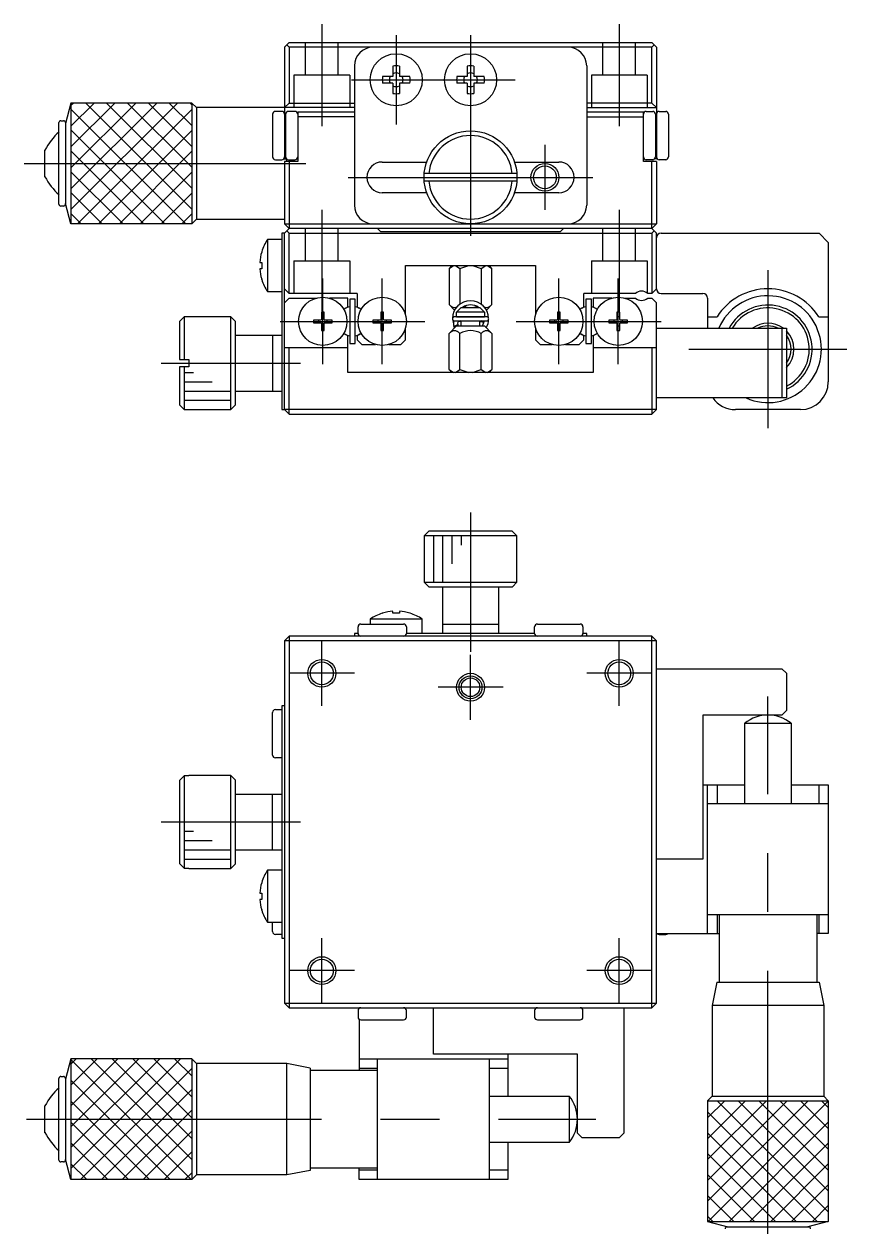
# Model space of a CAD drawing. Extents: x -2 to 285, y 0 to 196.
# Drawn here: x 47.3 to 135.8, y 66.4 to 195.8 of the extents above; entities that cross this region are included whole.
import ezdxf

# ---------------------------------------------------------------- set-up
doc = ezdxf.new("R2010")
doc.units = 0
doc.linetypes.add('CENTER', pattern=[50.8, 31.75, -6.35, 6.35, -6.35])
doc.linetypes.add('DASHED', pattern=[19.05, 12.7, -6.35])
doc.layers.get('0').update_dxf_attribs({"linetype": 'CONTINUOUS'})
doc.layers.add('CENTER', color=1, linetype='CENTER')

msp = doc.modelspace()

# ---------------------------------------------------------------- linework, layer by layer
at = {"color": 7, "linetype": 'CONTINUOUS'}
for p, q in [((75.32, 193.34), (75.82, 193.84)), ((75.32, 193.34), (75.32, 181.34)), ((75.82, 193.34), (75.57, 193.59)), ((75.82, 193.84), (114.82, 193.84)), ((114.82, 193.34), (75.82, 193.34)), ((75.82, 193.34), (75.82, 187.34)), ((114.82, 193.84), (115.32, 193.34)), ((114.82, 193.34), (115.07, 193.59)), ((114.82, 187.34), (114.82, 193.34)), ((115.32, 193.34), (115.32, 186.84)), ((82.82, 191.34), (82.82, 176.34)), ((86.97, 191.3), (86.97, 190.19)), ((87.67, 191.3), (87.67, 190.19)), ((94.97, 191.3), (94.97, 190.19)), ((95.67, 191.3), (95.67, 190.19)), ((107.82, 191.34), (107.82, 176.34)), ((86.97, 190.19), (85.86, 190.19)), ((86.97, 189.49), (85.86, 189.49)), ((86.97, 189.49), (86.97, 188.38)), ((88.78, 190.19), (87.67, 190.19)), ((88.78, 189.49), (87.67, 189.49)), ((87.67, 189.49), (87.67, 188.38)), ((94.97, 190.19), (93.86, 190.19)), ((94.97, 189.49), (93.86, 189.49)), ((94.97, 189.49), (94.97, 188.38)), ((96.78, 190.19), (95.67, 190.19)), ((96.78, 189.49), (95.67, 189.49)), ((95.67, 189.49), (95.67, 188.38)), ((52.32, 187.34), (51.73, 185.14)), ((65.32, 187.34), (52.32, 187.34)), ((52.32, 187.34), (52.32, 174.34)), ((65.82, 186.84), (65.32, 187.34)), ((65.32, 187.34), (65.32, 174.34)), ((82.82, 186.84), (65.82, 186.84)), ((65.82, 186.84), (65.82, 174.84)), ((75.82, 187.34), (75.32, 186.84)), ((75.82, 187.34), (82.82, 187.34)), ((114.82, 187.34), (107.82, 187.34)), ((107.82, 186.84), (115.32, 186.84)), ((115.32, 186.84), (114.82, 187.34)), ((115.32, 186.84), (115.32, 181.34)), ((51.03, 176.44), (51.03, 185.24)), ((51.23, 185.44), (51.53, 185.44)), ((51.73, 185.24), (51.73, 176.44)), ((74.02, 186.14), (74.02, 181.54)), ((75.02, 186.44), (74.32, 186.44)), ((75.32, 185.39), (75.42, 185.39)), ((75.32, 185.26), (75.42, 185.26)), ((75.42, 186.14), (75.42, 181.54)), ((76.42, 186.44), (75.72, 186.44)), ((82.82, 186.34), (76.72, 186.34)), ((76.72, 186.34), (76.72, 181.04)), ((82.82, 185.84), (76.72, 185.84)), ((113.92, 186.34), (107.82, 186.34)), ((107.82, 185.84), (113.92, 185.84)), ((113.92, 181.04), (113.92, 186.34)), ((114.22, 186.44), (114.92, 186.44)), ((115.22, 186.14), (115.22, 181.54)), ((115.32, 185.39), (115.22, 185.39)), ((115.32, 185.26), (115.22, 185.26)), ((115.62, 186.44), (116.32, 186.44)), ((116.62, 186.14), (116.62, 181.54)), ((75.32, 183.84), (75.42, 183.84)), ((115.32, 183.84), (115.22, 183.84)), ((49.52, 179.4), (49.52, 182.28)), ((75.32, 182.46), (75.42, 182.46)), ((75.32, 182.29), (75.42, 182.29)), ((75.32, 181.84), (75.42, 181.84)), ((75.32, 181.34), (75.5, 181.34)), ((75.57, 181.04), (75.57, 181.28)), ((76.65, 181.34), (76.72, 181.34)), ((114, 181.34), (113.92, 181.34)), ((115.32, 181.34), (115.15, 181.34)), ((115.32, 182.46), (115.22, 182.46)), ((115.32, 182.29), (115.22, 182.29)), ((115.32, 181.84), (115.22, 181.84)), ((74.32, 181.24), (75.02, 181.24)), ((75.32, 181.04), (75.32, 174.34)), ((76.72, 181.04), (75.32, 181.04)), ((75.72, 181.24), (76.42, 181.24)), ((75.82, 181.04), (75.82, 173.84)), ((85.82, 180.99), (90.6, 180.99)), ((100.04, 180.99), (104.82, 180.99)), ((115.32, 181.04), (113.92, 181.04)), ((114.92, 181.24), (114.22, 181.24)), ((114.82, 173.84), (114.82, 181.04)), ((115.32, 181.04), (115.32, 174.34)), ((116.32, 181.24), (115.62, 181.24)), ((100.31, 179.74), (90.34, 179.74)), ((100.31, 178.94), (90.34, 178.94)), ((90.6, 177.69), (85.82, 177.69)), ((104.82, 177.69), (100.04, 177.69)), ((51.53, 176.24), (51.23, 176.24)), ((52.32, 174.34), (51.73, 176.54)), ((65.82, 174.84), (65.32, 174.34)), ((65.82, 174.84), (75.32, 174.84)), ((65.32, 174.34), (52.32, 174.34)), ((75.82, 173.84), (75.32, 174.34)), ((75.32, 174.34), (115.32, 174.34)), ((75.82, 173.84), (75.32, 173.34)), ((75.82, 173.34), (75.57, 173.59)), ((114.82, 173.84), (75.82, 173.84)), ((85.67, 173.49), (85.32, 173.84)), ((105.32, 173.84), (104.97, 173.49)), ((115.32, 174.34), (114.82, 173.84)), ((115.32, 173.34), (114.82, 173.84)), ((114.82, 173.34), (115.07, 173.59)), ((75.02, 172.64), (73.48, 172.64)), ((73.48, 172.64), (73.48, 167.04)), ((75.02, 173.34), (75.02, 154.34)), ((75.32, 173.34), (75.02, 173.34)), ((75.32, 154.34), (75.32, 173.34)), ((75.82, 166.84), (75.82, 173.34)), ((75.82, 173.34), (114.82, 173.34)), ((104.97, 173.49), (85.67, 173.49)), ((114.82, 173.34), (114.82, 166.84)), ((115.32, 167.34), (115.32, 173.34)), ((115.82, 173.34), (132.82, 173.34)), ((132.82, 173.34), (133.82, 172.34)), ((133.82, 172.34), (133.82, 157.34)), ((72.85, 171.34), (72.85, 171.3)), ((72.65, 170.19), (72.85, 170.19)), ((72.85, 170.19), (72.85, 169.49)), ((88.32, 164.55), (88.32, 169.84)), ((88.32, 169.84), (102.32, 169.84)), ((93.31, 169.84), (93.01, 169.54)), ((93.01, 169.54), (93.49, 169.84)), ((93.69, 169.84), (94.17, 169.54)), ((94.17, 169.54), (95.13, 169.84)), ((95.52, 169.84), (96.48, 169.54)), ((96.48, 169.54), (96.96, 169.84)), ((97.15, 169.84), (97.63, 169.54)), ((97.63, 169.54), (97.33, 169.84)), ((102.32, 169.84), (102.32, 164.55)), ((72.85, 169.49), (72.65, 169.49)), ((72.85, 168.34), (72.85, 168.38)), ((93.01, 169.54), (93.01, 165.65)), ((94.17, 169.54), (94.17, 165.68)), ((96.48, 169.54), (96.48, 165.68)), ((97.63, 165.65), (97.63, 169.54)), ((73.48, 167.04), (75.02, 167.04)), ((75.32, 167.34), (75.82, 166.84)), ((114.82, 166.84), (115.32, 167.34)), ((75.82, 166.34), (75.32, 165.84)), ((83.12, 166.84), (75.82, 166.84)), ((75.82, 166.34), (78.71, 166.34)), ((82.12, 166.34), (80.14, 166.34)), ((82.12, 165.39), (82.12, 166.34)), ((82.32, 166.24), (82.32, 161.44)), ((82.92, 166.24), (82.32, 166.24)), ((82.92, 161.44), (82.92, 166.24)), ((83.12, 166.84), (83.12, 165.39)), ((107.52, 165.39), (107.52, 166.84)), ((113.06, 166.84), (107.52, 166.84)), ((107.72, 166.24), (107.72, 161.44)), ((108.32, 166.24), (107.72, 166.24)), ((108.32, 161.44), (108.32, 166.24)), ((110.51, 166.34), (108.52, 166.34)), ((108.52, 166.34), (108.52, 165.39)), ((111.94, 166.34), (113.06, 166.34)), ((114.82, 166.84), (114.38, 166.84)), ((114.38, 166.34), (114.82, 166.34)), ((115.32, 165.84), (114.82, 166.34)), ((115.32, 154.34), (115.32, 165.84)), ((115.82, 166.84), (120.32, 166.84)), ((120.82, 166.34), (120.82, 163.09)), ((79.57, 164.84), (79.28, 164.84)), ((79.28, 164.84), (79.28, 164.04)), ((79.57, 164.04), (79.57, 164.84)), ((81.86, 165.24), (82.12, 165.39)), ((83.12, 165.39), (83.35, 165.26)), ((85.97, 164.84), (85.68, 164.84)), ((85.68, 164.84), (85.68, 164.04)), ((85.97, 164.04), (85.97, 164.84)), ((93.01, 165.65), (93.61, 165.05)), ((93.82, 164.84), (94.32, 165.34)), ((93.82, 164.34), (93.82, 164.84)), ((96.82, 164.84), (93.82, 164.84)), ((94.32, 165.34), (96.32, 165.34)), ((96.32, 165.34), (96.82, 164.84)), ((96.82, 164.84), (96.82, 164.34)), ((97.03, 165.05), (97.63, 165.65)), ((104.97, 164.84), (104.68, 164.84)), ((104.68, 164.84), (104.68, 164.04)), ((104.97, 164.04), (104.97, 164.84)), ((107.3, 165.26), (107.52, 165.39)), ((108.52, 165.39), (108.78, 165.24)), ((111.37, 164.84), (111.08, 164.84)), ((111.08, 164.84), (111.08, 164.04)), ((111.37, 164.04), (111.37, 164.84)), ((64.52, 164.34), (64.02, 163.84)), ((64.02, 163.84), (64.02, 159.74)), ((64.52, 164.34), (64.52, 159.74)), ((69.52, 164.34), (64.52, 164.34)), ((69.52, 154.34), (69.52, 164.34)), ((70.02, 163.84), (69.52, 164.34)), ((70.02, 154.84), (70.02, 163.84)), ((78.42, 163.98), (78.42, 163.69)), ((79.22, 163.98), (78.42, 163.98)), ((78.42, 163.69), (79.22, 163.69)), ((78.95, 163.98), (78.95, 163.69)), ((79.57, 164.31), (79.28, 164.31)), ((79.28, 163.63), (79.28, 162.84)), ((79.28, 163.37), (79.57, 163.37)), ((79.57, 162.84), (79.57, 163.63)), ((80.42, 163.98), (79.63, 163.98)), ((79.63, 163.69), (80.42, 163.69)), ((79.89, 163.69), (79.89, 163.98)), ((80.42, 163.69), (80.42, 163.98)), ((84.82, 163.98), (84.82, 163.69)), ((85.62, 163.98), (84.82, 163.98)), ((84.82, 163.69), (85.62, 163.69)), ((85.35, 163.98), (85.35, 163.69)), ((85.97, 164.31), (85.68, 164.31)), ((85.68, 163.63), (85.68, 162.84)), ((85.68, 163.37), (85.97, 163.37)), ((85.97, 162.84), (85.97, 163.63)), ((86.82, 163.98), (86.03, 163.98)), ((86.03, 163.69), (86.82, 163.69)), ((86.29, 163.69), (86.29, 163.98)), ((86.82, 163.69), (86.82, 163.98)), ((93.01, 162.53), (93.82, 163.34)), ((93.38, 164.08), (93.48, 163.57)), ((93.49, 163.75), (93.48, 163.72)), ((93.48, 163.72), (93.48, 163.68)), ((93.48, 163.68), (93.48, 163.64)), ((93.48, 163.64), (93.48, 163.61)), ((93.48, 163.61), (93.48, 163.57)), ((93.48, 163.57), (93.48, 163.54)), ((93.48, 163.54), (93.49, 163.5)), ((93.5, 163.79), (93.49, 163.75)), ((93.49, 163.5), (93.49, 163.47)), ((93.49, 163.47), (93.5, 163.43)), ((93.51, 163.82), (93.5, 163.79)), ((93.5, 163.43), (93.52, 163.36)), ((93.52, 163.85), (93.51, 163.82)), ((93.53, 163.89), (93.52, 163.85)), ((93.52, 163.36), (93.54, 163.33)), ((93.53, 163.9), (93.53, 163.89)), ((93.54, 163.33), (93.54, 163.33)), ((93.54, 163.33), (93.54, 163.33)), ((93.54, 163.33), (93.54, 163.33)), ((93.54, 163.33), (93.55, 163.33)), ((93.63, 163.15), (93.54, 163.33)), ((93.55, 163.33), (93.55, 163.33)), ((93.55, 163.33), (93.56, 163.33)), ((93.56, 163.33), (93.57, 163.33)), ((93.57, 163.33), (93.58, 163.33)), ((93.58, 163.33), (93.59, 163.34)), ((93.59, 163.34), (93.61, 163.34)), ((97.05, 164.34), (93.6, 164.34)), ((93.6, 163.89), (97.05, 163.89)), ((93.61, 163.34), (93.62, 163.34)), ((93.62, 163.34), (93.64, 163.35)), ((93.64, 163.35), (93.67, 163.36)), ((93.67, 163.36), (93.7, 163.37)), ((93.7, 163.37), (93.74, 163.39)), ((93.74, 163.39), (93.77, 163.4)), ((93.77, 163.4), (93.81, 163.42)), ((93.81, 163.42), (93.84, 163.44)), ((93.82, 164.34), (96.82, 164.34)), ((93.82, 163.34), (96.82, 163.34)), ((93.84, 163.44), (93.87, 163.45)), ((93.87, 163.45), (93.88, 163.46)), ((93.88, 163.46), (93.89, 163.46)), ((93.89, 163.46), (93.9, 163.47)), ((93.9, 163.47), (93.91, 163.47)), ((93.91, 163.47), (93.92, 163.48)), ((93.92, 163.48), (93.93, 163.49)), ((93.93, 163.49), (93.94, 163.5)), ((93.93, 163.49), (93.93, 163.49)), ((93.94, 163.5), (93.95, 163.51)), ((93.94, 163.5), (93.94, 163.5)), ((93.95, 163.51), (93.95, 163.51)), ((94.04, 163.34), (93.95, 163.51)), ((94.32, 163.84), (94.04, 163.84)), ((94.32, 163.34), (94.32, 163.89)), ((96.32, 163.34), (96.32, 163.89)), ((96.32, 163.84), (96.6, 163.84)), ((96.61, 163.34), (96.81, 163.89)), ((96.82, 163.34), (97.63, 162.53)), ((103.82, 163.98), (103.82, 163.69)), ((104.62, 163.98), (103.82, 163.98)), ((103.82, 163.69), (104.62, 163.69)), ((104.35, 163.98), (104.35, 163.69)), ((104.97, 164.31), (104.68, 164.31)), ((104.68, 163.63), (104.68, 162.84)), ((104.68, 163.37), (104.97, 163.37)), ((104.97, 162.84), (104.97, 163.63)), ((105.82, 163.98), (105.03, 163.98)), ((105.03, 163.69), (105.82, 163.69)), ((105.29, 163.69), (105.29, 163.98)), ((105.82, 163.69), (105.82, 163.98)), ((110.22, 163.98), (110.22, 163.69)), ((111.02, 163.98), (110.22, 163.98)), ((110.22, 163.69), (111.02, 163.69)), ((110.75, 163.98), (110.75, 163.69)), ((111.37, 164.31), (111.08, 164.31)), ((111.08, 163.63), (111.08, 162.84)), ((111.08, 163.37), (111.37, 163.37)), ((111.37, 162.84), (111.37, 163.63)), ((112.22, 163.98), (111.43, 163.98)), ((111.43, 163.69), (112.22, 163.69)), ((111.69, 163.69), (111.69, 163.98)), ((112.22, 163.69), (112.22, 163.98)), ((120.82, 164.34), (121.85, 164.34)), ((132.8, 164.34), (133.82, 164.34)), ((70.02, 162.34), (75.02, 162.34)), ((74.02, 162.34), (74.02, 156.34)), ((79.28, 162.84), (79.57, 162.84)), ((82.12, 162.29), (81.86, 162.44)), ((82.12, 158.34), (82.12, 162.29)), ((83.42, 162.46), (83.12, 162.29)), ((83.12, 162.29), (83.12, 161.84)), ((85.68, 162.84), (85.97, 162.84)), ((88.32, 161.84), (88.32, 163.13)), ((93.01, 158.64), (93.01, 162.53)), ((94.17, 158.64), (94.17, 162.53)), ((96.48, 158.64), (96.48, 162.53)), ((97.63, 162.53), (97.63, 158.64)), ((102.32, 163.13), (102.32, 161.84)), ((104.68, 162.84), (104.97, 162.84)), ((107.52, 162.29), (107.23, 162.46)), ((107.52, 161.84), (107.52, 162.29)), ((108.78, 162.44), (108.52, 162.29)), ((108.52, 162.29), (108.52, 158.34)), ((111.08, 162.84), (111.37, 162.84)), ((115.32, 163.09), (129.32, 163.09)), ((128.82, 163.09), (128.82, 155.59)), ((129.32, 163.09), (129.32, 155.59)), ((75.32, 161.04), (82.12, 161.04)), ((75.82, 153.84), (75.82, 161.04)), ((82.32, 161.44), (82.92, 161.44)), ((83.12, 161.84), (83.62, 161.34)), ((83.62, 161.34), (85.11, 161.34)), ((86.54, 161.34), (87.82, 161.34)), ((87.82, 161.34), (88.32, 161.84)), ((102.32, 161.84), (102.82, 161.34)), ((102.82, 161.34), (104.11, 161.34)), ((105.54, 161.34), (107.02, 161.34)), ((107.02, 161.34), (107.52, 161.84)), ((107.72, 161.44), (108.32, 161.44)), ((108.52, 161.04), (115.32, 161.04)), ((114.82, 161.04), (114.82, 153.84)), ((64.02, 159.74), (65.02, 159.74)), ((65.02, 159.74), (65.02, 158.94)), ((65.02, 158.94), (64.02, 158.94)), ((64.02, 158.94), (64.02, 154.84)), ((64.52, 158.94), (64.52, 154.34)), ((108.52, 158.34), (82.12, 158.34)), ((93.31, 158.34), (93.01, 158.64)), ((93.01, 158.64), (93.49, 158.34)), ((93.69, 158.34), (94.17, 158.64)), ((94.17, 158.64), (95.13, 158.34)), ((95.52, 158.34), (96.48, 158.64)), ((96.48, 158.64), (96.96, 158.34)), ((97.15, 158.34), (97.63, 158.64)), ((97.63, 158.64), (97.33, 158.34)), ((70.02, 156.34), (75.02, 156.34)), ((129.32, 155.59), (115.32, 155.59)), ((64.02, 154.84), (64.52, 154.34)), ((64.52, 154.34), (69.52, 154.34)), ((69.52, 154.34), (70.02, 154.84)), ((75.02, 154.34), (75.32, 154.34)), ((75.32, 154.34), (75.82, 153.84)), ((115.32, 154.34), (75.32, 154.34)), ((114.82, 153.84), (115.32, 154.34)), ((130.82, 154.34), (123.82, 154.34)), ((75.82, 153.84), (114.82, 153.84)), ((90.84, 141.25), (90.34, 140.75)), ((99.81, 141.25), (90.84, 141.25)), ((100.31, 140.75), (99.81, 141.25)), ((90.34, 140.25), (90.32, 140.25)), ((90.32, 140.25), (90.32, 135.75)), ((100.31, 140.75), (90.34, 140.75)), ((90.34, 140.75), (90.34, 140.25)), ((100.31, 140.25), (100.31, 140.75)), ((100.32, 140.25), (100.31, 140.25)), ((100.32, 135.75), (100.32, 140.25)), ((90.32, 135.75), (100.32, 135.75)), ((90.32, 135.75), (90.82, 135.25)), ((90.82, 135.25), (99.82, 135.25)), ((92.32, 135.25), (92.32, 130.25)), ((98.32, 135.25), (98.32, 130.25)), ((99.82, 135.25), (100.32, 135.75)), ((85.82, 132.42), (85.86, 132.42)), ((86.97, 132.42), (86.97, 132.62)), ((87.67, 132.42), (86.97, 132.42)), ((87.67, 132.62), (87.67, 132.42)), ((88.82, 132.42), (88.78, 132.42)), ((83.22, 130.25), (83.22, 130.95)), ((83.52, 131.25), (88.12, 131.25)), ((90.12, 131.79), (84.52, 131.79)), ((84.52, 131.79), (84.52, 131.25)), ((88.42, 130.95), (88.42, 130.25)), ((90.12, 130.25), (90.12, 131.79)), ((92.32, 131.25), (98.32, 131.25)), ((102.22, 130.25), (102.22, 130.95)), ((102.52, 131.25), (107.12, 131.25)), ((107.42, 130.95), (107.42, 130.25)), ((75.82, 129.95), (75.32, 129.45)), ((75.82, 129.95), (75.82, 89.95)), ((114.82, 129.95), (75.82, 129.95)), ((83.22, 130.25), (82.82, 130.25)), ((82.82, 130.25), (82.82, 129.95)), ((102.22, 130.25), (88.42, 130.25)), ((107.82, 130.25), (107.42, 130.25)), ((107.82, 129.95), (107.82, 130.25)), ((114.82, 89.95), (114.82, 129.95)), ((115.32, 129.45), (114.82, 129.95)), ((115.32, 129.45), (75.32, 129.45)), ((75.32, 129.45), (75.32, 90.45)), ((115.32, 90.45), (115.32, 129.45)), ((115.32, 126.45), (128.82, 126.45)), ((128.82, 126.45), (129.32, 125.95)), ((129.32, 125.95), (129.32, 121.95)), ((74.02, 117.15), (74.02, 121.75)), ((74.32, 122.05), (75.02, 122.05)), ((75.32, 122.45), (75.02, 122.45)), ((75.02, 122.45), (75.02, 97.45)), ((129.32, 121.95), (128.82, 121.45)), ((128.82, 121.45), (120.32, 121.45)), ((120.32, 121.45), (120.32, 105.95)), ((124.82, 120.57), (129.82, 120.57)), ((124.82, 111.95), (124.82, 120.57)), ((129.82, 120.57), (129.82, 111.95)), ((75.02, 116.85), (74.32, 116.85)), ((64.52, 114.93), (64.02, 114.43)), ((64.02, 114.43), (64.02, 105.47)), ((64.52, 114.93), (64.52, 104.96)), ((65.02, 114.93), (64.52, 114.93)), ((69.52, 114.95), (65.02, 114.95)), ((65.02, 114.95), (65.02, 114.93)), ((69.52, 104.95), (69.52, 114.95)), ((70.02, 114.45), (69.52, 114.95)), ((70.02, 105.45), (70.02, 114.45)), ((120.32, 113.95), (124.82, 113.95)), ((120.82, 97.95), (120.82, 113.95)), ((121.85, 113.95), (121.85, 111.95)), ((129.82, 113.95), (133.82, 113.95)), ((132.8, 113.95), (132.8, 111.95)), ((133.82, 113.95), (133.82, 97.95)), ((70.02, 112.95), (75.02, 112.95)), ((74.02, 106.95), (74.02, 112.95)), ((120.82, 111.95), (133.82, 111.95)), ((70.02, 106.95), (75.02, 106.95)), ((64.02, 105.47), (64.52, 104.96)), ((64.52, 104.96), (65.02, 104.96)), ((65.02, 104.96), (65.02, 104.95)), ((65.02, 104.95), (69.52, 104.95)), ((69.52, 104.95), (70.02, 105.45)), ((120.32, 105.95), (115.32, 105.95)), ((75.02, 104.75), (73.48, 104.75)), ((73.48, 104.75), (73.48, 99.15)), ((72.65, 102.3), (72.85, 102.3)), ((72.85, 103.45), (72.85, 103.41)), ((72.85, 102.3), (72.85, 101.6)), ((72.85, 101.6), (72.65, 101.6)), ((72.85, 100.45), (72.85, 100.49)), ((133.82, 99.95), (120.82, 99.95)), ((121.85, 99.95), (121.85, 97.95)), ((122.07, 99.95), (122.07, 92.7)), ((132.57, 99.95), (132.57, 92.7)), ((132.8, 99.95), (132.8, 97.95)), ((73.48, 99.15), (75.02, 99.15)), ((74.02, 98.15), (74.02, 99.15)), ((75.02, 97.85), (74.32, 97.85)), ((75.02, 97.45), (75.32, 97.45)), ((115.32, 97.95), (122.07, 97.95)), ((115.62, 97.85), (116.32, 97.85)), ((133.82, 97.95), (132.57, 97.95)), ((121.82, 92.7), (121.32, 90.2)), ((121.82, 92.7), (132.82, 92.7)), ((132.82, 92.7), (133.32, 90.2)), ((75.32, 90.45), (115.32, 90.45)), ((75.32, 90.45), (75.82, 89.95)), ((75.82, 89.95), (114.82, 89.95)), ((83.22, 89.65), (83.22, 88.95)), ((83.32, 89.95), (83.32, 89.87)), ((88.42, 88.95), (88.42, 89.65)), ((91.32, 84.95), (91.32, 89.95)), ((102.22, 89.65), (102.22, 88.95)), ((107.42, 88.95), (107.42, 89.65)), ((111.82, 89.95), (111.82, 76.45)), ((114.82, 89.95), (115.32, 90.45)), ((121.32, 90.2), (121.32, 80.45)), ((133.32, 90.2), (121.32, 90.2)), ((133.32, 90.2), (133.32, 80.45)), ((83.32, 88.72), (83.32, 83.2)), ((83.52, 88.65), (88.12, 88.65)), ((102.52, 88.65), (107.12, 88.65)), ((52.32, 84.45), (51.73, 82.25)), ((65.32, 84.45), (52.32, 84.45)), ((52.32, 84.45), (52.32, 71.45)), ((65.82, 83.95), (65.32, 84.45)), ((65.32, 84.45), (65.32, 71.45)), ((83.32, 84.45), (99.32, 84.45)), ((85.32, 71.45), (85.32, 84.45)), ((106.82, 84.95), (91.32, 84.95)), ((97.32, 84.45), (97.32, 71.45)), ((99.32, 84.95), (99.32, 80.45)), ((106.82, 76.45), (106.82, 84.95)), ((75.57, 83.95), (65.82, 83.95)), ((65.82, 83.95), (65.82, 71.95)), ((78.07, 83.45), (75.57, 83.95)), ((75.57, 71.95), (75.57, 83.95)), ((78.07, 83.45), (78.07, 72.45)), ((85.32, 83.2), (78.07, 83.2)), ((85.32, 83.42), (83.32, 83.42)), ((99.32, 83.42), (97.32, 83.42)), ((51.03, 73.55), (51.03, 82.35)), ((51.23, 82.55), (51.53, 82.55)), ((51.73, 82.35), (51.73, 73.55)), ((97.32, 80.45), (105.95, 80.45)), ((105.95, 80.45), (105.95, 75.45)), ((121.32, 80.45), (120.82, 79.95)), ((121.32, 80.45), (133.32, 80.45)), ((133.32, 80.45), (133.82, 79.95)), ((49.52, 76.5), (49.52, 79.39)), ((120.82, 79.95), (120.82, 66.95)), ((120.82, 79.95), (133.82, 79.95)), ((133.82, 79.95), (133.82, 66.95)), ((107.32, 75.95), (106.82, 76.45)), ((111.82, 76.45), (111.32, 75.95)), ((105.95, 75.45), (97.32, 75.45)), ((99.32, 75.45), (99.32, 71.45)), ((111.32, 75.95), (107.32, 75.95)), ((51.53, 73.35), (51.23, 73.35)), ((52.32, 71.45), (51.73, 73.65)), ((85.32, 72.7), (78.07, 72.7)), ((83.32, 71.45), (83.32, 72.7)), ((65.32, 71.45), (52.32, 71.45)), ((65.82, 71.95), (65.32, 71.45)), ((75.57, 71.95), (65.82, 71.95)), ((78.07, 72.45), (75.57, 71.95)), ((85.32, 72.47), (83.32, 72.47)), ((99.32, 71.45), (83.32, 71.45)), ((99.32, 72.47), (97.32, 72.47)), ((120.82, 66.95), (123.02, 66.36)), ((120.82, 66.95), (133.82, 66.95)), ((122.92, 66.36), (131.72, 66.36)), ((133.82, 66.95), (131.62, 66.36))]:
    msp.add_line(p, q, dxfattribs=at)
at = {"color": 3, "linetype": 'DASHED'}
for p, q in [((77.57, 190.34), (77.57, 193.84)), ((81.07, 190.34), (81.07, 193.84)), ((109.57, 190.34), (109.57, 193.84)), ((113.07, 190.34), (113.07, 193.84)), ((82.32, 190.34), (76.32, 190.34)), ((76.32, 190.34), (76.32, 186.84)), ((82.32, 190.34), (82.32, 186.84)), ((114.32, 190.34), (108.32, 190.34)), ((108.32, 190.34), (108.32, 186.84)), ((114.32, 190.34), (114.32, 186.84)), ((77.57, 170.34), (77.57, 173.84)), ((81.07, 170.34), (81.07, 173.84)), ((109.57, 170.34), (109.57, 173.84)), ((113.07, 170.34), (113.07, 173.84)), ((76.32, 170.34), (76.32, 166.84)), ((76.32, 170.34), (82.32, 170.34)), ((82.32, 170.34), (82.32, 166.84)), ((108.32, 170.34), (108.32, 166.84)), ((108.32, 170.34), (114.32, 170.34)), ((114.32, 170.34), (114.32, 166.89))]:
    msp.add_line(p, q, dxfattribs=at)
at = {"color": 3, "linetype": 'CONTINUOUS'}
for p, q in [((52.32, 187.1), (52.57, 187.34)), ((52.32, 184.85), (54.81, 187.34)), ((52.32, 182.61), (57.06, 187.34)), ((52.32, 180.36), (59.3, 187.34)), ((52.32, 178.11), (61.55, 187.34)), ((52.32, 175.87), (63.79, 187.34)), ((64.67, 174.34), (52.32, 186.69)), ((53.04, 174.34), (65.32, 186.63)), ((65.32, 175.93), (53.92, 187.34)), ((65.32, 178.18), (56.16, 187.34)), ((65.32, 180.42), (58.41, 187.34)), ((65.32, 182.67), (60.65, 187.34)), ((65.32, 184.91), (62.9, 187.34)), ((65.32, 187.16), (65.14, 187.34)), ((62.43, 174.34), (52.32, 184.44)), ((55.28, 174.34), (65.32, 184.38)), ((60.18, 174.34), (52.32, 182.2)), ((57.53, 174.34), (65.32, 182.14)), ((57.93, 174.34), (52.32, 179.95)), ((59.77, 174.34), (65.32, 179.89)), ((55.69, 174.34), (52.32, 177.71)), ((62.02, 174.34), (65.32, 177.65)), ((53.44, 174.34), (52.32, 175.46)), ((64.26, 174.34), (65.32, 175.4)), ((64.52, 158.34), (65.52, 158.34)), ((64.52, 157.34), (67.52, 157.34)), ((64.52, 156.34), (69.52, 156.34)), ((64.52, 155.34), (69.52, 155.34)), ((91.32, 140.75), (91.32, 135.75)), ((92.32, 140.75), (92.32, 135.75)), ((93.32, 140.75), (93.32, 137.75)), ((94.32, 140.75), (94.32, 139.75)), ((64.52, 108.95), (65.52, 108.95)), ((64.52, 107.95), (67.52, 107.95)), ((64.52, 106.95), (69.52, 106.95)), ((64.52, 105.95), (69.52, 105.95)), ((64.12, 84.45), (52.32, 72.65)), ((61.87, 84.45), (52.32, 74.9)), ((59.63, 84.45), (52.32, 77.14)), ((57.38, 84.45), (52.32, 79.39)), ((55.14, 84.45), (52.32, 81.63)), ((52.89, 84.45), (52.32, 83.88)), ((52.32, 84.38), (65.26, 71.45)), ((54.5, 84.45), (65.32, 73.62)), ((56.75, 84.45), (65.32, 75.87)), ((58.99, 84.45), (65.32, 78.11)), ((61.24, 84.45), (65.32, 80.36)), ((63.48, 84.45), (65.32, 82.61)), ((65.32, 83.41), (53.36, 71.45)), ((52.32, 82.14), (63.01, 71.45)), ((65.32, 81.16), (55.61, 71.45)), ((52.32, 79.89), (60.77, 71.45)), ((120.82, 78.11), (122.67, 79.95)), ((120.82, 75.86), (124.91, 79.95)), ((120.82, 73.62), (127.16, 79.95)), ((120.82, 71.37), (129.4, 79.95)), ((120.82, 69.13), (131.65, 79.95)), ((120.89, 66.95), (133.82, 79.88)), ((121.86, 79.95), (133.82, 67.99)), ((124.11, 79.95), (133.82, 70.23)), ((126.35, 79.95), (133.82, 72.48)), ((128.6, 79.95), (133.82, 74.72)), ((130.84, 79.95), (133.82, 76.97)), ((133.09, 79.95), (133.82, 79.21)), ((65.32, 78.92), (57.85, 71.45)), ((120.82, 78.74), (132.62, 66.95)), ((52.32, 77.65), (58.52, 71.45)), ((65.32, 76.67), (60.1, 71.45)), ((120.82, 76.5), (130.37, 66.95)), ((123.14, 66.95), (133.82, 77.64)), ((52.32, 75.4), (56.28, 71.45)), ((125.38, 66.95), (133.82, 75.39)), ((65.32, 74.43), (62.34, 71.45)), ((120.82, 74.25), (128.13, 66.95)), ((52.32, 73.15), (54.03, 71.45)), ((127.63, 66.95), (133.82, 73.15)), ((65.32, 72.18), (64.59, 71.45)), ((120.82, 72.01), (125.88, 66.95)), ((129.87, 66.95), (133.82, 70.9)), ((120.82, 69.76), (123.64, 66.95)), ((132.12, 66.95), (133.82, 68.65)), ((120.82, 67.52), (121.39, 66.95))]:
    msp.add_line(p, q, dxfattribs=at)
at = {"color": 7, "linetype": 'CONTINUOUS'}
for centre, radius in [((87.32, 189.84), 2.8), ((95.32, 189.84), 2.8), ((95.32, 179.34), 5), ((103.32, 179.34), 1.23), ((79.42, 163.84), 2.6), ((85.82, 163.84), 2.6), ((104.82, 163.84), 2.6), ((111.22, 163.84), 2.6), ((79.32, 125.95), 1.23), ((111.32, 125.95), 1.23), ((95.32, 124.45), 1.23), ((95.32, 124.45), 1), ((79.32, 93.95), 1.23), ((111.32, 93.95), 1.23)]:
    msp.add_circle(centre, radius, dxfattribs=at)
at = {"color": 3, "linetype": 'CONTINUOUS'}
for centre in [(103.32, 179.34), (79.32, 125.95), (111.32, 125.95), (95.32, 124.45), (79.32, 93.95), (111.32, 93.95)]:
    msp.add_circle(centre, 1.5, dxfattribs=at)
at = {"color": 7, "linetype": 'CONTINUOUS'}
for centre, radius, start, end in [((84.82, 191.34), 2, 90, 180), ((105.82, 191.34), 2, 0, 90), ((87.32, 189.84), 1.5, 76.5066, 103.4934), ((87.32, 189.84), 0.734, 61.5381, 118.4618), ((95.32, 189.84), 1.5, 76.5066, 103.4934), ((95.32, 189.84), 0.734, 61.5381, 118.4618), ((87.32, 189.84), 1.5, 166.5066, 193.4934), ((87.32, 189.84), 0.734, 151.5381, 208.4619), ((87.32, 189.84), 0.734, 241.5382, 298.4619), ((87.32, 189.84), 0.734, 331.5381, 28.4619), ((87.32, 189.84), 1.5, 346.5066, 13.4934), ((95.32, 189.84), 1.5, 166.5066, 193.4934), ((95.32, 189.84), 0.734, 151.5381, 208.4619), ((95.32, 189.84), 0.734, 241.5382, 298.4619), ((95.32, 189.84), 0.734, 331.5381, 28.4619), ((95.32, 189.84), 1.5, 346.5066, 13.4934), ((87.32, 189.84), 1.5, 256.5066, 283.4934), ((95.32, 189.84), 1.5, 256.5066, 283.4934), ((51.23, 185.24), 0.2, 90, 180), ((51.53, 185.24), 0.2, 0, 90), ((74.32, 186.14), 0.3, 90, 180), ((75.02, 186.14), 0.3, 0, 90), ((75.72, 186.14), 0.3, 90, 180), ((76.42, 186.14), 0.3, 0, 90), ((114.22, 186.14), 0.3, 90, 180), ((114.92, 186.14), 0.3, 0, 90), ((115.62, 186.14), 0.3, 90, 180), ((116.32, 186.14), 0.3, 0, 90), ((56.42, 178.52), 7.85, 133.2792, 151.3848), ((95.32, 179.34), 4.5, 5.0997, 174.9003), ((74.32, 181.54), 0.3, 180, 270), ((75.02, 181.54), 0.3, 270, 0), ((75.72, 181.54), 0.3, 180, 270), ((76.42, 181.54), 0.3, 270, 0), ((114.22, 181.54), 0.3, 180, 270), ((114.92, 181.54), 0.3, 270, 0), ((115.62, 181.54), 0.3, 180, 270), ((116.32, 181.54), 0.3, 270, 0), ((85.82, 179.34), 1.65, 90, 270), ((104.82, 179.34), 1.65, 270, 90), ((56.42, 183.16), 7.85, 208.6152, 226.7208), ((95.32, 179.34), 4.5, 185.0997, 354.9003), ((51.23, 176.44), 0.2, 180, 270), ((51.53, 176.44), 0.2, 270, 0), ((84.82, 176.34), 2, 180, 270), ((105.82, 176.34), 2, 270, 0), ((77.62, 169.84), 5, 145.9442, 162.5424), ((115.82, 172.84), 0.5, 90, 180), ((77.62, 169.84), 4.99, 162.9961, 175.9761), ((77.62, 169.84), 4.99, 184.0239, 197.0039), ((77.62, 169.84), 5, 197.4576, 214.0558), ((113.72, 166.09), 1, 48.5904, 131.4097), ((115.82, 167.34), 0.5, 180, 270), ((127.32, 160.84), 6.5, 32.579, 147.421), ((95.32, 164.11), 1.95, 0.7771, 179.2567), ((113.72, 167.09), 1, 228.5904, 311.4097), ((120.32, 166.34), 0.5, 0, 90), ((127.32, 160.84), 5.75, 245.9294, 156.9643), ((82.74, 163.72), 1.75, 118.6214, 127.0061), ((82.62, 163.84), 1.59, 100.8931, 126.1972), ((82.62, 163.84), 1.59, 53.8028, 79.1069), ((82.51, 163.72), 1.75, 52.9939, 61.3786), ((94.05, 166.68), 1.46, 225.3873, 239.1199), ((93.59, 165.89), 0.554, 238.717, 300.9074), ((95.32, 164.11), 1.5, 54.7293, 125.2707), ((95.32, 167.65), 2.31, 252.5763, 287.4358), ((97.05, 165.89), 0.554, 239.0616, 301.283), ((96.59, 166.68), 1.46, 300.8801, 314.6114), ((108.14, 163.72), 1.75, 118.6214, 127.0061), ((108.02, 163.84), 1.59, 100.8931, 126.1972), ((108.02, 163.84), 1.59, 53.8028, 79.1069), ((107.91, 163.72), 1.75, 52.9939, 61.3786), ((127.32, 160.84), 4.75, 294.9011, 151.7263), ((127.32, 160.84), 4.45, 296.7076, 149.6276), ((79.22, 164.04), 0.06, 270, 0), ((79.22, 163.63), 0.06, 0, 90), ((79.63, 164.04), 0.06, 180, 270), ((79.63, 163.63), 0.06, 90, 180), ((85.62, 164.04), 0.06, 270, 0), ((85.62, 163.63), 0.06, 0, 90), ((86.03, 164.04), 0.06, 180, 270), ((86.03, 163.63), 0.06, 90, 180), ((93.6, 164.11), 0.225, 90, 270), ((94.2, 163.62), 0.271, 89.2271, 203.1859), ((96.45, 163.62), 0.274, 5.3497, 90.3701), ((95.32, 164.11), 1.95, 330.2431, 359.2186), ((97.05, 164.11), 0.225, 270, 90), ((104.62, 164.04), 0.06, 270, 0), ((104.62, 163.63), 0.06, 0, 90), ((105.03, 164.04), 0.06, 180, 270), ((105.03, 163.63), 0.06, 90, 180), ((111.02, 164.04), 0.06, 270, 0), ((111.02, 163.63), 0.06, 0, 90), ((111.43, 164.04), 0.06, 180, 270), ((111.43, 163.63), 0.06, 90, 180), ((127.32, 160.84), 2.8, 53.4725, 126.5275), ((127.32, 160.84), 2.5, 64.1581, 115.8419), ((82.74, 163.95), 1.75, 232.9939, 241.3786), ((82.62, 163.84), 1.59, 233.8028, 259.1069), ((82.62, 163.84), 1.59, 280.8931, 306.1972), ((82.51, 163.95), 1.75, 298.6214, 307.0061), ((94.05, 161.5), 1.46, 120.8801, 134.6127), ((93.59, 162.28), 0.554, 59.0926, 121.283), ((93.17, 161.56), 1.4, 44.1651, 59.4703), ((95.32, 160.53), 2.31, 60.0163, 119.9837), ((97.48, 161.56), 1.4, 120.5297, 135.8349), ((97.05, 162.28), 0.554, 58.717, 120.9074), ((96.59, 161.5), 1.46, 45.3861, 59.1199), ((96.59, 161.5), 1.46, 44.6127, 44.6139), ((108.14, 163.95), 1.75, 232.9939, 241.3786), ((108.02, 163.84), 1.59, 233.8028, 259.1069), ((108.02, 163.84), 1.59, 280.8931, 306.1972), ((107.91, 163.95), 1.75, 298.6214, 307.0061), ((127.32, 160.84), 2.8, 315.5847, 44.4153), ((127.32, 160.84), 2.5, 323.1301, 36.8699), ((130.82, 157.34), 3, 270, 360), ((123.82, 157.34), 3, 215.6853, 270), ((87.32, 127.65), 5, 107.4576, 124.0558), ((87.32, 127.65), 4.99, 94.0239, 107.0039), ((87.32, 127.65), 4.99, 72.9961, 85.9761), ((87.32, 127.65), 5, 55.9442, 72.5424), ((83.52, 130.95), 0.3, 90, 180), ((88.12, 130.95), 0.3, 360, 90), ((102.52, 130.95), 0.3, 90, 180), ((107.12, 130.95), 0.3, 360, 90), ((83.52, 130.25), 0.3, 180, 270), ((88.12, 130.25), 0.3, 270, 0), ((102.52, 130.25), 0.3, 180, 270), ((107.12, 130.25), 0.3, 270, 0), ((74.32, 121.75), 0.3, 90, 180), ((127.32, 117.45), 4, 51.3178, 128.6822), ((74.32, 117.15), 0.3, 180, 270), ((77.62, 101.95), 5, 145.9442, 162.5424), ((77.62, 101.95), 4.99, 162.9961, 175.9761), ((77.62, 101.95), 4.99, 184.0239, 197.0039), ((77.62, 101.95), 5, 197.4576, 214.0558), ((74.32, 98.15), 0.3, 180, 270), ((115.62, 98.15), 0.3, 221.8101, 270), ((116.32, 98.15), 0.3, 270, 318.1899), ((83.52, 89.65), 0.3, 90, 180), ((88.12, 89.65), 0.3, 360, 90), ((102.52, 89.65), 0.3, 90, 180), ((107.12, 89.65), 0.3, 0, 90), ((83.52, 88.95), 0.3, 180, 270), ((88.12, 88.95), 0.3, 270, 0), ((102.52, 88.95), 0.3, 180, 270), ((107.12, 88.95), 0.3, 270, 0), ((51.23, 82.35), 0.2, 90, 180), ((51.53, 82.35), 0.2, 0, 90), ((56.42, 75.63), 7.85, 133.2792, 151.3848), ((102.82, 77.95), 4, 321.3178, 38.6822), ((56.42, 80.27), 7.85, 208.6152, 226.7208), ((51.23, 73.55), 0.2, 180, 270), ((51.53, 73.55), 0.2, 270, 0), ((122.92, 66.16), 0.2, 90, 180), ((131.72, 66.16), 0.2, 0, 90)]:
    msp.add_arc(centre, radius, start, end, dxfattribs=at)
at = {"layer": 'CENTER', "color": 1, "linetype": 'CENTER'}
for p, q in [((79.32, 195.84), (79.32, 184.84)), ((111.32, 195.84), (111.32, 184.84)), ((87.32, 194.64), (87.32, 185.04)), ((95.32, 194.64), (95.32, 173.04)), ((82.52, 189.84), (100.12, 189.84)), ((103.32, 182.84), (103.32, 175.84)), ((47.28, 180.84), (77.58, 180.84)), ((82.17, 179.34), (108.47, 179.34)), ((79.32, 175.84), (79.32, 164.84)), ((111.32, 175.84), (111.32, 164.84)), ((79.42, 159.24), (79.42, 168.44)), ((85.82, 159.24), (85.82, 168.44)), ((104.82, 159.24), (104.82, 168.44)), ((111.22, 159.24), (111.22, 168.44)), ((127.32, 169.34), (127.32, 152.34)), ((74.82, 163.84), (90.42, 163.84)), ((100.22, 163.84), (115.82, 163.84)), ((118.82, 160.84), (135.82, 160.84)), ((62.02, 159.34), (77.02, 159.34)), ((95.32, 143.25), (95.32, 128.25)), ((79.32, 122.45), (79.32, 129.45)), ((111.32, 122.45), (111.32, 129.45)), ((95.32, 120.95), (95.32, 127.95)), ((82.82, 125.95), (75.82, 125.95)), ((114.82, 125.95), (107.82, 125.95)), ((98.82, 124.45), (91.82, 124.45)), ((127.32, 62.16), (127.32, 123.45)), ((62.02, 109.95), (77.02, 109.95)), ((79.32, 90.45), (79.32, 97.45)), ((111.32, 90.45), (111.32, 97.45)), ((82.82, 93.95), (75.82, 93.95)), ((114.82, 93.95), (107.82, 93.95)), ((47.53, 77.95), (108.82, 77.95))]:
    msp.add_line(p, q, dxfattribs=at)

doc.saveas('drawing.dxf')
